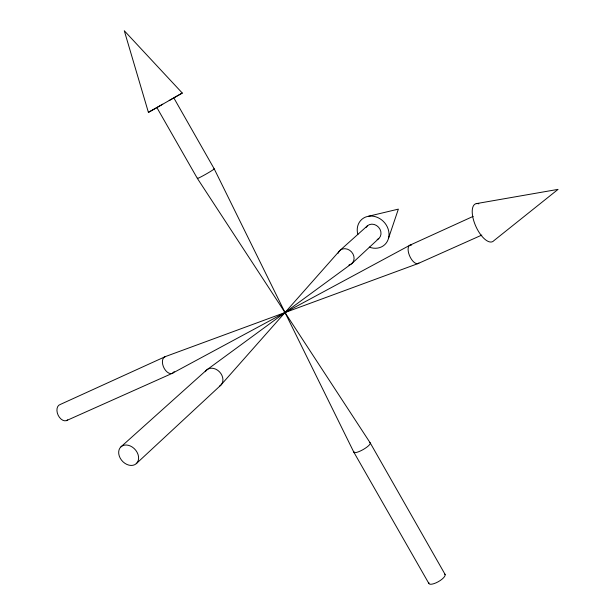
<?xml version="1.0" encoding="UTF-8"?>
<svg xmlns="http://www.w3.org/2000/svg" width="615" height="615" viewBox="0 0 615 615"><rect width="100%" height="100%" fill="white"/><g stroke="black" fill="none" stroke-linecap="round" stroke-linejoin="round"><path stroke-width="0.92" d="M388.542 238.205L398.359 209.131L368.608 216.234M136.269 463.672A11.378 8.625 47.6 0 0 130.395 446.013A11.378 8.625 47.6 0 0 119.264 455.992A11.378 8.625 47.6 0 0 136.269 463.672L220.593 385.397L339.926 250.459L367.316 225.897M378.794 238.543L351.834 263.574L206.617 370.015L120.971 446.828M182.294 93.05L148.407 112.376L124.292 30.75L182.294 93.05L174.476 97.47M148.407 112.376L162.714 104.235M445.114 574.464L370.284 443.015L197.377 178.427L156.871 107.548L157.286 107.302M169.217 100.522L173.814 97.885L214.228 168.879L353.81 452.14L428.816 583.381M481.814 235.076L417.839 263.651L165.397 356.577L60.185 404.509A8.664 5.743 65.7 0 0 58.179 415.286A8.664 5.743 65.7 0 0 67.688 419.937M473.181 216.365L410.328 245.001L171.969 373.482L66.366 420.652M476.279 203.627L558.074 189.366L493.837 240.703A20.733 8.871 65.7 0 1 475.172 224.782A20.733 8.871 65.7 0 1 478.831 203.819M213.982 168.871A9.694 0.492 -29.7 0 1 205.61 174.337A9.694 0.492 -29.7 0 1 197.73 178.089M338.119 253.234A8.856 7.595 47.6 0 1 351.526 251.904A8.856 7.595 47.6 0 1 348.889 265.103M444.537 573.872A9.302 3.06 -29.7 0 1 438.065 581.836A9.302 3.06 -29.7 0 1 428.824 582.474M174.176 371.568A9.087 5.489 65.7 0 1 164.382 368.693A9.087 5.489 65.7 0 1 165.397 356.577M418.907 263.028A10.086 4.705 65.7 0 1 409.429 255.456A10.086 4.705 65.7 0 1 411.658 245.039M357.861 234.523A17.074 14.852 47.6 0 1 371.383 216.065A17.074 14.852 47.6 0 1 388.988 235.453A17.074 14.852 47.6 0 1 369.277 247.107M205.279 371.721A10.393 8.279 47.6 0 1 219.455 371.798A10.393 8.279 47.6 0 1 219.417 386.243M366.094 227.412A8.541 7.426 47.6 0 1 378.571 227.219A8.541 7.426 47.6 0 1 377.172 239.612M369.815 442.608A9.433 2.252 -29.7 0 1 362.742 449.788A9.433 2.252 -29.7 0 1 353.925 451.41"/></g></svg>
